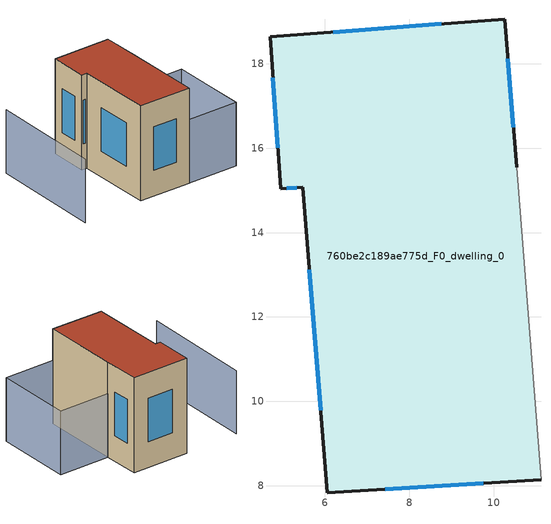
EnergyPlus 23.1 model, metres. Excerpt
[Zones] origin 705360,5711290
760be2c189ae775d_F0_dwelling_0
 floor ground (EU_floor_Construction): 10.26,19.06 10.54,15.55 11.12,8.15 6.06,7.83 5.47,15.08 4.95,15.04 4.7,18.63 z0
 wall outside (EU_wall_Construction): 10.54,15.55 10.26,19.06 4.7,18.63 4.95,15.04 5.47,15.08 6.06,7.83 11.12,8.15 z0:9
 wall adiabatic (EU_wall_Construction): 11.12,8.15 10.54,15.55 z0:9
 window (EU_Window_Construction): 10.47,16.5 10.34,18.11 / 7.42,7.92 9.75,8.06 / 5.63,13.12 5.9,9.78 / 5.1,15.05 5.33,15.07 / 4.77,17.66 4.89,16.01 / 8.76,18.94 6.2,18.75 z2.43:6.57
 roof outside (EU_roof_Construction): 11.12,8.15 10.54,15.55 10.26,19.06 4.7,18.63 4.95,15.04 5.47,15.08 6.06,7.83 z9
shading: -0.6,18.11 0.05,7.18 / 16.05,8.51 15.51,15.85 / 16.06,8.51 11.09,8.14 / 11.09,8.14 10.54,15.55 / 10.54,15.55 15.51,15.92 / 15.51,15.92 16.06,8.51 z0:6
[Building]
EU S2 Campaign: North Axis=0; Terrain=City; Solar Distribution=FullExterior
[Site:Location]
London: Latitude=51.5; Longitude=-0.5; Time Zone=0; Elevation=25
[SizingPeriod:WeatherFileDays]
AnnualSizingPeriod: Begin Month=1; Begin Day of Month=1; End Month=12; End Day of Month=31; Day of Week for Start Day=Monday; Use Weather File Daylight Saving Period=No; Use Weather File Rain and Snow Indicators=No
[MATERIAL]
EU_InternalMass_Material: Roughness=MediumRough; Thickness=0.1; Conductivity=1; Density=1800; Specific Heat=900; Thermal Absorptance=0.9; Solar Absorptance=0.7; Visible Absorptance=0.7
[MATERIAL:NOMASS] Roughness=MediumRough; Thermal Absorptance=0.9; Solar Absorptance=0.7; Visible Absorptance=0.7
Name | Thermal Resistance
EU_wall_NoMass | 0.555556
EU_roof_NoMass | 0.510204
EU_floor_NoMass | 1.68919
[WINDOWMATERIAL:SIMPLEGLAZINGSYSTEM]
EU_Window_SimpleGlazing: UFactor=3.96; Solar Heat Gain Coefficient=0.85; Visible Transmittance=0.85
[CONSTRUCTION]
EU_wall_Construction: EU_wall_NoMass
EU_roof_Construction: EU_roof_NoMass
EU_floor_Construction: EU_floor_NoMass
EU_InternalMass_Construction: EU_InternalMass_Material
EU_Window_Construction: EU_Window_SimpleGlazing
[ZONE]
760be2c189ae775d_F0_dwelling_0: Type=1; Multiplier=1; Ceiling Height=autocalculate; Volume=515.417; Floor Area=autocalculate; Part of Total Floor Area=Yes
[INTERNALMASS]
760be2c189ae775d_F0_dwelling_0_EU_InternalMass: Construction=EU_InternalMass_Construction; Zone or ZoneList=760be2c189ae775d_F0_dwelling_0; Surface Area=57.2694
[OTHEREQUIPMENT]
EU_Step8_InternalGain_760be2c189ae775d_F0_dwelling_0_f000: Fuel Type=Electricity; Zone or ZoneList or Space or SpaceList=760be2c189ae775d_F0_dwelling_0; Schedule=EU_Step8_GainSchedule_760be2c189ae775d_F0_dwelling_0_f000; Design Level Calculation Method=Watts/Area; Power per Zone Floor Area=1; Fraction Latent=0; Fraction Radiant=0; Fraction Lost=0; Carbon Dioxide Generation Rate=0; EndUse Subcategory=EU_Step8_InternalGains
[ZONEVENTILATION:DESIGNFLOWRATE]
EU_ConstantAir_760be2c189ae775d_F0_dwelling_0: Zone or ZoneList or Space or SpaceList=760be2c189ae775d_F0_dwelling_0; Schedule=EU_AlwaysOn; Design Flow Rate Calculation Method=AirChanges/Hour; Air Changes per Hour=0.48; Ventilation Type=Natural; Fan Pressure Rise=0; Fan Total Efficiency=1; Constant Term Coefficient=1; Temperature Term Coefficient=0; Velocity Term Coefficient=0; Velocity Squared Term Coefficient=0; Minimum Indoor Temperature=-100; Maximum Indoor Temperature=100; Delta Temperature=-100; Minimum Outdoor Temperature=-100; Maximum Outdoor Temperature=100; Maximum Wind Speed=40
[HVACTEMPLATE:THERMOSTAT]
EU_HeatOnly_760be2c189ae775d_F0_dwelling_0: Constant Heating Setpoint=20; Constant Cooling Setpoint=50
[HVACTEMPLATE:ZONE:IDEALLOADSAIRSYSTEM]
760be2c189ae775d_F0_dwelling_0: Template Thermostat=EU_HeatOnly_760be2c189ae775d_F0_dwelling_0; System Availability Schedule=EU_AlwaysOn; Maximum Heating Supply Air Temperature=50; Minimum Cooling Supply Air Temperature=13; Maximum Heating Supply Air Humidity Ratio=0.0156; Minimum Cooling Supply Air Humidity Ratio=0.0077; Heating Limit=NoLimit; Cooling Limit=NoLimit; Heating Availability Schedule=EU_AlwaysOn; Cooling Availability Schedule=EU_CoolingOff; Dehumidification Control Type=ConstantSensibleHeatRatio; Cooling Sensible Heat Ratio=0.7; Dehumidification Setpoint=60; Humidification Control Type=None; Humidification Setpoint=30; Outdoor Air Method=None; Outdoor Air Flow Rate per Person=0.00944; Outdoor Air Flow Rate per Zone Floor Area=0; Outdoor Air Flow Rate per Zone=0; Demand Controlled Ventilation Type=None; Outdoor Air Economizer Type=NoEconomizer; Heat Recovery Type=None; Sensible Heat Recovery Effectiveness=0.7; Latent Heat Recovery Effectiveness=0.65
[SIZING:ZONE]
760be2c189ae775d_F0_dwelling_0: Zone Cooling Design Supply Air Temperature Input Method=SupplyAirTemperature; Zone Cooling Design Supply Air Temperature=13; Zone Heating Design Supply Air Temperature Input Method=SupplyAirTemperature; Zone Heating Design Supply Air Temperature=50; Zone Cooling Design Supply Air Humidity Ratio=0.008; Zone Heating Design Supply Air Humidity Ratio=0.008; Cooling Design Air Flow Method=DesignDay; Cooling Design Air Flow Rate=0; Cooling Minimum Air Flow per Zone Floor Area=0.000762; Cooling Minimum Air Flow=0; Cooling Minimum Air Flow Fraction=0.2; Heating Design Air Flow Method=DesignDay; Heating Design Air Flow Rate=0; Heating Maximum Air Flow per Zone Floor Area=0.002032; Heating Maximum Air Flow=0.141576; Heating Maximum Air Flow Fraction=0.3; Account for Dedicated Outdoor Air System=No; Dedicated Outdoor Air System Control Strategy=NeutralSupplyAir; Dedicated Outdoor Air Low Setpoint Temperature for Design=autosize; Dedicated Outdoor Air High Setpoint Temperature for Design=autosize; Zone Load Sizing Method=Sensible Load Only No Latent Load; Zone Latent Cooling Design Supply Air Humidity Ratio Input Method=HumidityRatioDifference; Zone Cooling Design Supply Air Humidity Ratio Difference=0.005; Zone Latent Heating Design Supply Air Humidity Ratio Input Method=HumidityRatioDifference; Zone Humidification Design Supply Air Humidity Ratio Difference=0.005
[SCHEDULE:CONSTANT]
Name | Hourly Value
EU_AlwaysOn | 1
EU_CoolingOff | 0
[SCHEDULE:FILE]
EU_Step8_GainSchedule_760be2c189ae775d_F0_dwelling_0_f000: File=../../schedules/760be2c189ae775d/760be2c189ae775d_F0_dwelling_0_f000_gain.csv; Column Number=1; Rows to Skip at Top=0; Number of Hours of Data=8760; Column Separator=Comma; Interpolate to Timestep=No; Minutes per Item=60; Adjust Schedule for Daylight Savings=Yes
